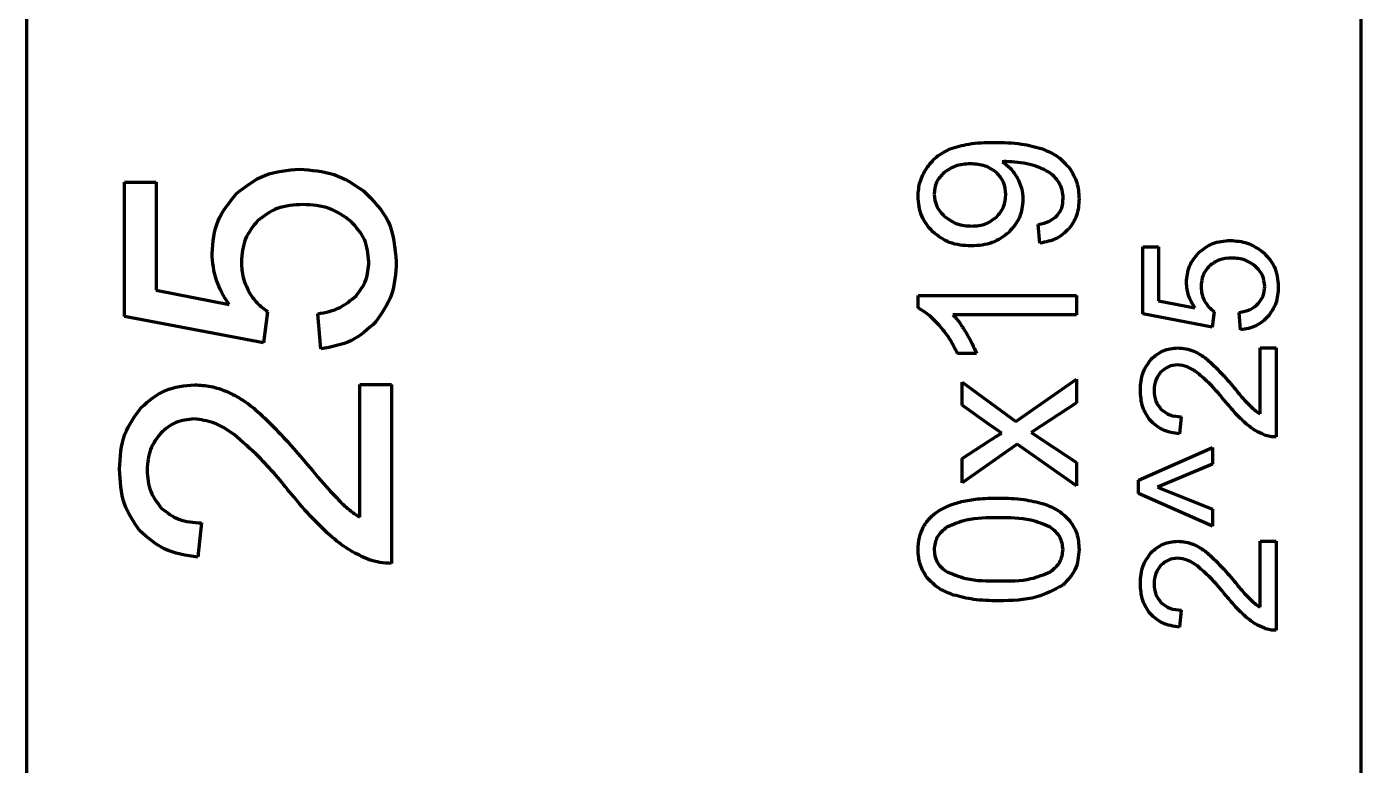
# Model space of a CAD drawing. Header units: millimetres. Extents: x 0 to 1189, y 0 to 841.
# Drawn here: x 372.85 to 402.85, y 548.32 to 564.94 of the extents above; entities that cross this region are included whole.
import ezdxf

# ---------------------------------------------------------------- set-up
doc = ezdxf.new("R2010")
doc.units = ezdxf.units.MM
doc.header["$LTSCALE"] = 0.75
doc.layers.add('Visible', color=7, linetype='Continuous', lineweight=70)

msp = doc.modelspace()

# ---------------------------------------------------------------- linework, layer by layer
at = {"layer": 'Visible', "extrusion": (-1e-16, -1, 0)}
for p, q in [((372.852, 123.899), (372.852, 673.232)), ((402.852, 123.899), (402.852, 673.232)), ((375.048, 558.416), (375.048, 561.445)), ((375.048, 561.445), (375.763, 561.445)), ((375.763, 561.445), (375.763, 559.014)), ((395.628, 560.071), (395.589, 560.489)), ((397.94, 558.477), (397.94, 559.987)), ((397.94, 559.987), (398.296, 559.987)), ((398.296, 559.987), (398.296, 558.775)), ((375.763, 559.014), (377.4, 558.686)), ((392.889, 558.611), (392.889, 558.891)), ((392.889, 558.891), (396.447, 558.891)), ((396.447, 558.891), (396.447, 558.456)), ((398.296, 558.775), (399.112, 558.611)), ((378.177, 557.826), (375.048, 558.416)), ((378.268, 558.528), (378.177, 557.826)), ((379.461, 557.693), (379.394, 558.479)), ((396.447, 558.456), (393.674, 558.456)), ((399.499, 558.183), (397.94, 558.477)), ((399.545, 558.533), (399.499, 558.183)), ((400.139, 558.116), (400.106, 558.508)), ((400.576, 556.228), (400.576, 557.717)), ((400.576, 557.717), (400.935, 557.717)), ((400.935, 557.717), (400.935, 555.71)), ((394.199, 557.586), (393.778, 557.586)), ((380.338, 553.904), (380.338, 556.891)), ((380.338, 556.891), (381.056, 556.891)), ((381.056, 556.891), (381.056, 552.865)), ((393.88, 556.423), (393.88, 556.943)), ((393.88, 556.943), (395.089, 556.056)), ((395.089, 556.056), (396.447, 557.011)), ((396.447, 557.011), (396.447, 556.476)), ((394.487, 555.99), (393.88, 556.423)), ((396.447, 556.476), (395.65, 555.949)), ((395.65, 555.949), (395.434, 555.809)), ((398.804, 556.163), (398.764, 555.78)), ((393.88, 555.222), (394.482, 555.616)), ((395.434, 555.809), (396.447, 555.135)), ((395.113, 555.546), (393.88, 554.678)), ((396.447, 554.608), (395.113, 555.546)), ((397.847, 554.734), (399.506, 555.47)), ((399.506, 555.47), (399.506, 555.095)), ((393.88, 554.678), (393.88, 555.222)), ((396.447, 555.135), (396.447, 554.608)), ((399.506, 555.095), (398.269, 554.583)), ((397.847, 554.434), (397.847, 554.734)), ((399.506, 553.703), (397.847, 554.434)), ((398.269, 554.583), (399.506, 554.086)), ((399.506, 554.086), (399.506, 553.703)), ((376.781, 553.775), (376.702, 553.006)), ((400.576, 551.878), (400.576, 553.367)), ((400.576, 553.367), (400.935, 553.367)), ((400.935, 553.367), (400.935, 551.36)), ((398.804, 551.814), (398.764, 551.431))]:
    msp.add_line(p, q, dxfattribs=at)
at = {"layer": 'Visible'}
for points, knots in [([(393.606, 562.188), (393.745, 562.231), (394.069, 562.331), (394.409, 562.334), (394.603, 562.336)], [0, 0, 0, 0, 0.0436053, 0.1012922, 0.1012922, 0.1012922, 0.1012922]), ([(394.603, 562.336), (394.808, 562.334), (395.175, 562.329), (395.528, 562.232), (395.685, 562.189)], [0, 0, 0, 0, 0.0611233, 0.1095744, 0.1095744, 0.1095744, 0.1095744]), ([(393.075, 561.752), (393.145, 561.843), (393.289, 562.028), (393.498, 562.134), (393.606, 562.188)], [0, 0, 0, 0, 0.03383398, 0.06940152, 0.06940152, 0.06940152, 0.06940152]), ([(394.866, 561.904), (394.854, 561.903), (394.825, 561.903), (394.796, 561.902), (394.779, 561.901)], [0, 0, 0, 0, 0.003626791, 0.008706789, 0.008706789, 0.008706789, 0.008706789]), ([(394.779, 561.901), (394.846, 561.853), (394.98, 561.755), (395.071, 561.616), (395.117, 561.545)], [0, 0, 0, 0, 0.02434927, 0.0494621, 0.0494621, 0.0494621, 0.0494621]), ([(395.398, 561.838), (395.311, 561.857), (395.135, 561.895), (394.956, 561.901), (394.866, 561.904)], [0, 0, 0, 0, 0.02680179, 0.05368579, 0.05368579, 0.05368579, 0.05368579]), ([(395.685, 562.189), (395.809, 562.136), (396.046, 562.036), (396.216, 561.842), (396.297, 561.75)], [0, 0, 0, 0, 0.03991162, 0.07623794, 0.07623794, 0.07623794, 0.07623794]), ([(377.57, 561.183), (377.772, 561.343), (378.188, 561.673), (378.718, 561.712), (378.991, 561.732)], [0, 0, 0, 0, 0.0753702, 0.1554966, 0.1554966, 0.1554966, 0.1554966]), ([(378.991, 561.732), (379.256, 561.713), (379.774, 561.677), (380.208, 561.39), (380.421, 561.25)], [0, 0, 0, 0, 0.0780111, 0.1531361, 0.1531361, 0.1531361, 0.1531361]), ([(392.889, 561.12), (392.896, 561.233), (392.912, 561.457), (393.021, 561.654), (393.075, 561.752)], [0, 0, 0, 0, 0.0334154, 0.06662124, 0.06662124, 0.06662124, 0.06662124]), ([(393.469, 561.653), (393.405, 561.584), (393.279, 561.448), (393.259, 561.264), (393.249, 561.173)], [0, 0, 0, 0, 0.02747506, 0.05406849, 0.05406849, 0.05406849, 0.05406849]), ([(394.064, 561.853), (393.948, 561.847), (393.73, 561.836), (393.552, 561.711), (393.469, 561.653)], [0, 0, 0, 0, 0.03397138, 0.06385241, 0.06385241, 0.06385241, 0.06385241]), ([(394.65, 561.658), (394.569, 561.715), (394.393, 561.837), (394.179, 561.847), (394.064, 561.853)], [0, 0, 0, 0, 0.02915013, 0.06289463, 0.06289463, 0.06289463, 0.06289463]), ([(394.861, 561.161), (394.853, 561.257), (394.837, 561.446), (394.712, 561.588), (394.65, 561.658)], [0, 0, 0, 0, 0.02803281, 0.05527872, 0.05527872, 0.05527872, 0.05527872]), ([(395.813, 561.676), (395.754, 561.708), (395.622, 561.779), (395.478, 561.817), (395.398, 561.838)], [0, 0, 0, 0, 0.02010969, 0.04464457, 0.04464457, 0.04464457, 0.04464457]), ([(396.058, 561.429), (396.025, 561.477), (395.958, 561.574), (395.861, 561.642), (395.813, 561.676)], [0, 0, 0, 0, 0.01743952, 0.03511366, 0.03511366, 0.03511366, 0.03511366]), ([(396.297, 561.75), (396.359, 561.647), (396.484, 561.437), (396.5, 561.192), (396.508, 561.067)], [0, 0, 0, 0, 0.03535347, 0.07238429, 0.07238429, 0.07238429, 0.07238429]), ([(395.117, 561.545), (395.154, 561.468), (395.23, 561.313), (395.241, 561.141), (395.246, 561.055)], [0, 0, 0, 0, 0.02546081, 0.05107979, 0.05107979, 0.05107979, 0.05107979]), ([(396.15, 561.077), (396.147, 561.141), (396.14, 561.264), (396.085, 561.375), (396.058, 561.429)], [0, 0, 0, 0, 0.01896599, 0.03670696, 0.03670696, 0.03670696, 0.03670696]), ([(377.018, 559.837), (377.04, 560.092), (377.085, 560.598), (377.409, 560.989), (377.57, 561.183)], [0, 0, 0, 0, 0.0748294, 0.1486421, 0.1486421, 0.1486421, 0.1486421]), ([(380.421, 561.25), (380.636, 561.033), (381.077, 560.591), (381.132, 559.968), (381.16, 559.65)], [0, 0, 0, 0, 0.0887531, 0.1813013, 0.1813013, 0.1813013, 0.1813013]), ([(393.218, 560.324), (393.122, 560.437), (392.927, 560.668), (392.902, 560.968), (392.889, 561.12)], [0, 0, 0, 0, 0.04347835, 0.08808979, 0.08808979, 0.08808979, 0.08808979]), ([(393.249, 561.173), (393.26, 561.079), (393.282, 560.884), (393.417, 560.742), (393.486, 560.668)], [0, 0, 0, 0, 0.02777548, 0.05714885, 0.05714885, 0.05714885, 0.05714885]), ([(394.65, 560.657), (394.712, 560.73), (394.836, 560.875), (394.853, 561.066), (394.861, 561.161)], [0, 0, 0, 0, 0.02778911, 0.05588127, 0.05588127, 0.05588127, 0.05588127]), ([(395.246, 561.055), (395.233, 560.914), (395.206, 560.632), (395.02, 560.418), (394.927, 560.31)], [0, 0, 0, 0, 0.04139042, 0.08284286, 0.08284286, 0.08284286, 0.08284286]), ([(396.017, 560.692), (396.056, 560.747), (396.137, 560.863), (396.146, 561.003), (396.15, 561.077)], [0, 0, 0, 0, 0.01979872, 0.04139072, 0.04139072, 0.04139072, 0.04139072]), ([(396.508, 561.067), (396.5, 560.937), (396.485, 560.689), (396.344, 560.485), (396.277, 560.388)], [0, 0, 0, 0, 0.03821209, 0.07298797, 0.07298797, 0.07298797, 0.07298797]), ([(379.058, 560.938), (378.86, 560.927), (378.487, 560.906), (378.188, 560.684), (378.048, 560.579)], [0, 0, 0, 0, 0.0579358, 0.1093071, 0.1093071, 0.1093071, 0.1093071]), ([(380.138, 560.564), (379.986, 560.673), (379.664, 560.904), (379.267, 560.926), (379.058, 560.938)], [0, 0, 0, 0, 0.0550472, 0.116426, 0.116426, 0.116426, 0.116426]), ([(378.048, 560.579), (377.94, 560.447), (377.717, 560.173), (377.692, 559.82), (377.678, 559.638)], [0, 0, 0, 0, 0.0499126, 0.1033311, 0.1033311, 0.1033311, 0.1033311]), ([(380.545, 559.65), (380.528, 559.824), (380.493, 560.173), (380.257, 560.433), (380.138, 560.564)], [0, 0, 0, 0, 0.0508883, 0.102454, 0.102454, 0.102454, 0.102454]), ([(393.486, 560.668), (393.573, 560.606), (393.757, 560.474), (393.982, 560.46), (394.1, 560.453)], [0, 0, 0, 0, 0.03162406, 0.06625223, 0.06625223, 0.06625223, 0.06625223]), ([(394.1, 560.453), (394.206, 560.46), (394.41, 560.474), (394.572, 560.598), (394.65, 560.657)], [0, 0, 0, 0, 0.03109448, 0.05984338, 0.05984338, 0.05984338, 0.05984338]), ([(395.589, 560.489), (395.678, 560.508), (395.837, 560.541), (395.962, 560.646), (396.017, 560.692)], [0, 0, 0, 0, 0.02659439, 0.04801645, 0.04801645, 0.04801645, 0.04801645]), ([(394.085, 560.006), (393.917, 560.016), (393.596, 560.037), (393.34, 560.231), (393.218, 560.324)], [0, 0, 0, 0, 0.04929736, 0.09427351, 0.09427351, 0.09427351, 0.09427351]), ([(394.927, 560.31), (394.808, 560.222), (394.559, 560.035), (394.248, 560.016), (394.085, 560.006)], [0, 0, 0, 0, 0.04347446, 0.09122713, 0.09122713, 0.09122713, 0.09122713]), ([(396.277, 560.388), (396.189, 560.308), (396.003, 560.141), (395.757, 560.095), (395.628, 560.071)], [0, 0, 0, 0, 0.0348733, 0.07348906, 0.07348906, 0.07348906, 0.07348906]), ([(399.197, 559.856), (399.297, 559.936), (399.505, 560.1), (399.769, 560.12), (399.905, 560.129)], [0, 0, 0, 0, 0.03756901, 0.07750879, 0.07750879, 0.07750879, 0.07750879]), ([(399.905, 560.129), (400.037, 560.12), (400.296, 560.102), (400.512, 559.959), (400.618, 559.889)], [0, 0, 0, 0, 0.03888533, 0.07633208, 0.07633208, 0.07633208, 0.07633208]), ([(377.4, 558.686), (377.288, 558.868), (377.072, 559.223), (377.035, 559.636), (377.018, 559.837)], [0, 0, 0, 0, 0.0630867, 0.1227538, 0.1227538, 0.1227538, 0.1227538]), ([(398.922, 559.185), (398.933, 559.312), (398.955, 559.564), (399.117, 559.759), (399.197, 559.856)], [0, 0, 0, 0, 0.03729943, 0.07409203, 0.07409203, 0.07409203, 0.07409203]), ([(400.618, 559.889), (400.725, 559.781), (400.945, 559.561), (400.972, 559.25), (400.986, 559.092)], [0, 0, 0, 0, 0.04423981, 0.09037131, 0.09037131, 0.09037131, 0.09037131]), ([(377.678, 559.638), (377.685, 559.521), (377.697, 559.293), (377.795, 559.087), (377.842, 558.985)], [0, 0, 0, 0, 0.03462642, 0.06784203, 0.06784203, 0.06784203, 0.06784203]), ([(380.256, 558.884), (380.341, 558.996), (380.511, 559.223), (380.534, 559.507), (380.545, 559.65)], [0, 0, 0, 0, 0.04120797, 0.08343144, 0.08343144, 0.08343144, 0.08343144]), ([(381.16, 559.65), (381.145, 559.39), (381.115, 558.894), (380.83, 558.487), (380.695, 558.294)], [0, 0, 0, 0, 0.0763563, 0.1459379, 0.1459379, 0.1459379, 0.1459379]), ([(399.435, 559.555), (399.381, 559.489), (399.27, 559.352), (399.257, 559.177), (399.251, 559.086)], [0, 0, 0, 0, 0.0248794, 0.05150633, 0.05150633, 0.05150633, 0.05150633]), ([(399.938, 559.734), (399.84, 559.728), (399.654, 559.718), (399.505, 559.607), (399.435, 559.555)], [0, 0, 0, 0, 0.02887864, 0.05448512, 0.05448512, 0.05448512, 0.05448512]), ([(400.477, 559.547), (400.401, 559.602), (400.24, 559.717), (400.043, 559.728), (399.938, 559.734)], [0, 0, 0, 0, 0.02743883, 0.05803364, 0.05803364, 0.05803364, 0.05803364]), ([(400.68, 559.092), (400.671, 559.178), (400.654, 559.352), (400.536, 559.482), (400.477, 559.547)], [0, 0, 0, 0, 0.02536575, 0.05106911, 0.05106911, 0.05106911, 0.05106911]), ([(377.842, 558.985), (377.9, 558.894), (378.014, 558.715), (378.185, 558.59), (378.268, 558.528)], [0, 0, 0, 0, 0.03209069, 0.06295947, 0.06295947, 0.06295947, 0.06295947]), ([(399.112, 558.611), (399.057, 558.702), (398.948, 558.879), (398.93, 559.085), (398.922, 559.185)], [0, 0, 0, 0, 0.03144614, 0.06118781, 0.06118781, 0.06118781, 0.06118781]), ([(399.251, 559.086), (399.254, 559.028), (399.26, 558.914), (399.309, 558.811), (399.333, 558.76)], [0, 0, 0, 0, 0.0172599, 0.03381656, 0.03381656, 0.03381656, 0.03381656]), ([(400.536, 558.71), (400.578, 558.766), (400.663, 558.879), (400.674, 559.02), (400.68, 559.092)], [0, 0, 0, 0, 0.02054053, 0.0415872, 0.0415872, 0.0415872, 0.0415872]), ([(400.986, 559.092), (400.979, 558.962), (400.964, 558.715), (400.822, 558.512), (400.754, 558.416)], [0, 0, 0, 0, 0.03806057, 0.07274416, 0.07274416, 0.07274416, 0.07274416]), ([(379.394, 558.479), (379.569, 558.512), (379.892, 558.575), (380.142, 558.786), (380.256, 558.884)], [0, 0, 0, 0, 0.05227186, 0.09668505, 0.09668505, 0.09668505, 0.09668505]), ([(393.363, 558.224), (393.286, 558.306), (393.146, 558.457), (392.969, 558.563), (392.889, 558.611)], [0, 0, 0, 0, 0.03350902, 0.06143575, 0.06143575, 0.06143575, 0.06143575]), ([(399.333, 558.76), (399.362, 558.715), (399.418, 558.626), (399.503, 558.563), (399.545, 558.533)], [0, 0, 0, 0, 0.01599589, 0.03138272, 0.03138272, 0.03138272, 0.03138272]), ([(400.106, 558.508), (400.193, 558.525), (400.354, 558.556), (400.479, 558.661), (400.536, 558.71)], [0, 0, 0, 0, 0.02605544, 0.04819357, 0.04819357, 0.04819357, 0.04819357]), ([(393.674, 558.456), (393.726, 558.397), (393.838, 558.268), (393.927, 558.123), (393.974, 558.044)], [0, 0, 0, 0, 0.02354784, 0.05104854, 0.05104854, 0.05104854, 0.05104854]), ([(400.754, 558.416), (400.669, 558.338), (400.494, 558.177), (400.26, 558.137), (400.139, 558.116)], [0, 0, 0, 0, 0.03393073, 0.06970834, 0.06970834, 0.06970834, 0.06970834]), ([(380.695, 558.294), (380.524, 558.137), (380.173, 557.815), (379.702, 557.735), (379.461, 557.693)], [0, 0, 0, 0, 0.0680713, 0.1398476, 0.1398476, 0.1398476, 0.1398476]), ([(393.778, 557.586), (393.719, 557.703), (393.604, 557.93), (393.442, 558.128), (393.363, 558.224)], [0, 0, 0, 0, 0.03911937, 0.07637456, 0.07637456, 0.07637456, 0.07637456]), ([(393.974, 558.044), (394.02, 557.964), (394.105, 557.816), (394.169, 557.659), (394.199, 557.586)], [0, 0, 0, 0, 0.02753006, 0.05107997, 0.05107997, 0.05107997, 0.05107997]), ([(398.128, 557.458), (398.214, 557.532), (398.387, 557.681), (398.615, 557.702), (398.729, 557.712)], [0, 0, 0, 0, 0.03318338, 0.06672384, 0.06672384, 0.06672384, 0.06672384]), ([(398.729, 557.712), (398.79, 557.709), (398.913, 557.703), (399.029, 557.66), (399.087, 557.638)], [0, 0, 0, 0, 0.01816614, 0.03678524, 0.03678524, 0.03678524, 0.03678524]), ([(397.886, 556.766), (397.893, 556.901), (397.907, 557.156), (398.058, 557.361), (398.128, 557.458)], [0, 0, 0, 0, 0.03960962, 0.07471135, 0.07471135, 0.07471135, 0.07471135]), ([(399.087, 557.638), (399.149, 557.607), (399.283, 557.54), (399.397, 557.443), (399.458, 557.39)], [0, 0, 0, 0, 0.02061183, 0.04471862, 0.04471862, 0.04471862, 0.04471862]), ([(398.347, 557.171), (398.302, 557.112), (398.21, 556.991), (398.2, 556.837), (398.195, 556.758)], [0, 0, 0, 0, 0.02152815, 0.04490674, 0.04490674, 0.04490674, 0.04490674]), ([(398.721, 557.329), (398.65, 557.323), (398.508, 557.31), (398.401, 557.217), (398.347, 557.171)], [0, 0, 0, 0, 0.0208066, 0.04151272, 0.04151272, 0.04151272, 0.04151272]), ([(399.169, 557.155), (399.095, 557.206), (398.958, 557.299), (398.795, 557.32), (398.721, 557.329)], [0, 0, 0, 0, 0.02650134, 0.04870383, 0.04870383, 0.04870383, 0.04870383]), ([(399.812, 556.486), (399.695, 556.629), (399.498, 556.869), (399.264, 557.073), (399.169, 557.155)], [0, 0, 0, 0, 0.05516413, 0.09293455, 0.09293455, 0.09293455, 0.09293455]), ([(399.458, 557.39), (399.536, 557.315), (399.724, 557.132), (399.893, 556.933), (399.992, 556.816)], [0, 0, 0, 0, 0.03260303, 0.07851533, 0.07851533, 0.07851533, 0.07851533]), ([(375.426, 556.372), (375.599, 556.521), (375.945, 556.821), (376.402, 556.862), (376.631, 556.883)], [0, 0, 0, 0, 0.0665719, 0.1338601, 0.1338601, 0.1338601, 0.1338601]), ([(376.631, 556.883), (376.753, 556.876), (377.001, 556.863), (377.233, 556.777), (377.35, 556.733)], [0, 0, 0, 0, 0.03644456, 0.07379793, 0.07379793, 0.07379793, 0.07379793]), ([(399.992, 556.816), (400.07, 556.723), (400.193, 556.575), (400.325, 556.436), (400.374, 556.385)], [0, 0, 0, 0, 0.03629636, 0.05759702, 0.05759702, 0.05759702, 0.05759702]), ([(377.35, 556.733), (377.474, 556.671), (377.742, 556.537), (377.971, 556.342), (378.094, 556.237)], [0, 0, 0, 0, 0.04135107, 0.08971365, 0.08971365, 0.08971365, 0.08971365]), ([(398.111, 556.076), (398.045, 556.173), (397.905, 556.381), (397.893, 556.632), (397.886, 556.766)], [0, 0, 0, 0, 0.03448188, 0.07377024, 0.07377024, 0.07377024, 0.07377024]), ([(398.195, 556.758), (398.2, 556.674), (398.21, 556.513), (398.309, 556.387), (398.356, 556.327)], [0, 0, 0, 0, 0.02456598, 0.04697131, 0.04697131, 0.04697131, 0.04697131]), ([(374.94, 554.984), (374.955, 555.255), (374.983, 555.767), (375.285, 556.178), (375.426, 556.372)], [0, 0, 0, 0, 0.079464, 0.1498845, 0.1498845, 0.1498845, 0.1498845]), ([(378.094, 556.237), (378.25, 556.085), (378.627, 555.719), (378.967, 555.318), (379.166, 555.084)], [0, 0, 0, 0, 0.0654076, 0.157516, 0.157516, 0.157516, 0.157516]), ([(398.356, 556.327), (398.418, 556.28), (398.549, 556.179), (398.715, 556.169), (398.804, 556.163)], [0, 0, 0, 0, 0.0227825, 0.04859979, 0.04859979, 0.04859979, 0.04859979]), ([(400.272, 555.999), (400.199, 556.066), (400.035, 556.218), (399.892, 556.391), (399.812, 556.486)], [0, 0, 0, 0, 0.02975268, 0.06709219, 0.06709219, 0.06709219, 0.06709219]), ([(400.374, 556.385), (400.407, 556.355), (400.471, 556.297), (400.542, 556.25), (400.576, 556.228)], [0, 0, 0, 0, 0.01330724, 0.0256381, 0.0256381, 0.0256381, 0.0256381]), ([(376.615, 556.114), (376.472, 556.101), (376.189, 556.075), (375.972, 555.889), (375.865, 555.796)], [0, 0, 0, 0, 0.04174184, 0.08328208, 0.08328208, 0.08328208, 0.08328208]), ([(377.514, 555.765), (377.365, 555.867), (377.092, 556.053), (376.764, 556.095), (376.615, 556.114)], [0, 0, 0, 0, 0.05316649, 0.09770871, 0.09770871, 0.09770871, 0.09770871]), ([(394.77, 555.795), (394.719, 555.828), (394.624, 555.892), (394.531, 555.959), (394.487, 555.99)], [0, 0, 0, 0, 0.01818785, 0.03440349, 0.03440349, 0.03440349, 0.03440349]), ([(398.764, 555.78), (398.633, 555.799), (398.385, 555.835), (398.198, 555.999), (398.111, 556.076)], [0, 0, 0, 0, 0.03891673, 0.07312249, 0.07312249, 0.07312249, 0.07312249]), ([(400.676, 555.753), (400.606, 555.784), (400.461, 555.848), (400.337, 555.947), (400.272, 555.999)], [0, 0, 0, 0, 0.02265838, 0.04743641, 0.04743641, 0.04743641, 0.04743641]), ([(375.865, 555.796), (375.776, 555.679), (375.59, 555.435), (375.57, 555.127), (375.559, 554.968)], [0, 0, 0, 0, 0.04318937, 0.09009102, 0.09009102, 0.09009102, 0.09009102]), ([(378.804, 554.423), (378.57, 554.709), (378.175, 555.191), (377.705, 555.599), (377.514, 555.765)], [0, 0, 0, 0, 0.1106693, 0.1864437, 0.1864437, 0.1864437, 0.1864437]), ([(394.482, 555.616), (394.534, 555.649), (394.629, 555.711), (394.726, 555.769), (394.77, 555.795)], [0, 0, 0, 0, 0.01869445, 0.03387931, 0.03387931, 0.03387931, 0.03387931]), ([(400.935, 555.71), (400.89, 555.711), (400.802, 555.712), (400.718, 555.74), (400.676, 555.753)], [0, 0, 0, 0, 0.01323248, 0.0263837, 0.0263837, 0.0263837, 0.0263837]), ([(379.166, 555.084), (379.321, 554.897), (379.568, 554.602), (379.834, 554.323), (379.932, 554.22)], [0, 0, 0, 0, 0.0728171, 0.1155501, 0.1155501, 0.1155501, 0.1155501]), ([(375.391, 553.601), (375.26, 553.795), (374.979, 554.212), (374.954, 554.716), (374.94, 554.984)], [0, 0, 0, 0, 0.0691769, 0.1479965, 0.1479965, 0.1479965, 0.1479965]), ([(375.559, 554.968), (375.57, 554.799), (375.591, 554.478), (375.789, 554.224), (375.883, 554.103)], [0, 0, 0, 0, 0.04928381, 0.09423301, 0.09423301, 0.09423301, 0.09423301]), ([(379.727, 553.445), (379.581, 553.58), (379.251, 553.885), (378.964, 554.231), (378.804, 554.423)], [0, 0, 0, 0, 0.0596893, 0.1345991, 0.1345991, 0.1345991, 0.1345991]), ([(375.883, 554.103), (376.007, 554.009), (376.271, 553.807), (376.604, 553.786), (376.781, 553.775)], [0, 0, 0, 0, 0.04570583, 0.09750005, 0.09750005, 0.09750005, 0.09750005]), ([(379.932, 554.22), (379.998, 554.16), (380.125, 554.044), (380.269, 553.949), (380.338, 553.904)], [0, 0, 0, 0, 0.0266968, 0.0514347, 0.0514347, 0.0514347, 0.0514347]), ([(393.335, 554.035), (393.413, 554.079), (393.58, 554.174), (393.764, 554.227), (393.862, 554.255)], [0, 0, 0, 0, 0.02705958, 0.05729507, 0.05729507, 0.05729507, 0.05729507]), ([(393.862, 554.255), (393.983, 554.278), (394.26, 554.331), (394.541, 554.333), (394.7, 554.334)], [0, 0, 0, 0, 0.03696178, 0.08429648, 0.08429648, 0.08429648, 0.08429648]), ([(394.7, 554.334), (394.888, 554.332), (395.229, 554.327), (395.559, 554.243), (395.706, 554.206)], [0, 0, 0, 0, 0.0564493, 0.10181, 0.10181, 0.10181, 0.10181]), ([(395.706, 554.206), (395.825, 554.161), (396.049, 554.074), (396.219, 553.904), (396.299, 553.823)], [0, 0, 0, 0, 0.03753988, 0.07125828, 0.07125828, 0.07125828, 0.07125828]), ([(393.004, 553.679), (393.047, 553.748), (393.134, 553.888), (393.267, 553.985), (393.335, 554.035)], [0, 0, 0, 0, 0.02413349, 0.04898112, 0.04898112, 0.04898112, 0.04898112]), ([(394.7, 553.887), (394.453, 553.89), (394.05, 553.894), (393.68, 553.742), (393.537, 553.683)], [0, 0, 0, 0, 0.0730065, 0.1190832, 0.1190832, 0.1190832, 0.1190832]), ([(395.86, 553.683), (395.716, 553.742), (395.347, 553.893), (394.945, 553.889), (394.7, 553.887)], [0, 0, 0, 0, 0.0461337, 0.1188387, 0.1188387, 0.1188387, 0.1188387]), ([(396.299, 553.823), (396.36, 553.73), (396.487, 553.534), (396.501, 553.301), (396.508, 553.179)], [0, 0, 0, 0, 0.03284543, 0.06879529, 0.06879529, 0.06879529, 0.06879529]), ([(376.702, 553.006), (376.438, 553.045), (375.942, 553.117), (375.567, 553.446), (375.391, 553.601)], [0, 0, 0, 0, 0.078074, 0.146697, 0.146697, 0.146697, 0.146697]), ([(392.889, 553.179), (392.893, 553.269), (392.9, 553.443), (392.97, 553.603), (393.004, 553.679)], [0, 0, 0, 0, 0.02692746, 0.05173875, 0.05173875, 0.05173875, 0.05173875]), ([(393.537, 553.683), (393.453, 553.613), (393.292, 553.479), (393.263, 553.273), (393.249, 553.174)], [0, 0, 0, 0, 0.03148979, 0.06035273, 0.06035273, 0.06035273, 0.06035273]), ([(396.15, 553.179), (396.136, 553.276), (396.106, 553.481), (395.944, 553.613), (395.86, 553.683)], [0, 0, 0, 0, 0.0285272, 0.0600539, 0.0600539, 0.0600539, 0.0600539]), ([(380.537, 552.952), (380.398, 553.014), (380.106, 553.142), (379.857, 553.341), (379.727, 553.445)], [0, 0, 0, 0, 0.04545685, 0.09516608, 0.09516608, 0.09516608, 0.09516608]), ([(398.128, 553.108), (398.214, 553.183), (398.387, 553.332), (398.615, 553.353), (398.729, 553.363)], [0, 0, 0, 0, 0.03318337, 0.06672383, 0.06672383, 0.06672383, 0.06672383]), ([(398.729, 553.363), (398.79, 553.36), (398.913, 553.353), (399.029, 553.31), (399.087, 553.289)], [0, 0, 0, 0, 0.01816613, 0.03678526, 0.03678526, 0.03678526, 0.03678526]), ([(399.087, 553.289), (399.149, 553.258), (399.283, 553.191), (399.397, 553.094), (399.458, 553.041)], [0, 0, 0, 0, 0.02061182, 0.04471861, 0.04471861, 0.04471861, 0.04471861]), ([(381.056, 552.865), (380.967, 552.867), (380.79, 552.87), (380.621, 552.925), (380.537, 552.952)], [0, 0, 0, 0, 0.02654674, 0.05293048, 0.05293048, 0.05293048, 0.05293048]), ([(393.097, 552.537), (393.036, 552.63), (392.909, 552.825), (392.896, 553.057), (392.889, 553.179)], [0, 0, 0, 0, 0.0327491, 0.06851517, 0.06851517, 0.06851517, 0.06851517]), ([(393.249, 553.174), (393.26, 553.079), (393.282, 552.886), (393.429, 552.759), (393.503, 552.695)], [0, 0, 0, 0, 0.02769224, 0.05597181, 0.05597181, 0.05597181, 0.05597181]), ([(395.861, 552.675), (395.945, 552.744), (396.106, 552.876), (396.136, 553.081), (396.15, 553.179)], [0, 0, 0, 0, 0.0314642, 0.05998375, 0.05998375, 0.05998375, 0.05998375]), ([(396.508, 553.179), (396.494, 553.018), (396.467, 552.706), (396.248, 552.482), (396.14, 552.374)], [0, 0, 0, 0, 0.04666467, 0.09101806, 0.09101806, 0.09101806, 0.09101806]), ([(397.886, 552.417), (397.893, 552.552), (397.907, 552.807), (398.058, 553.012), (398.128, 553.108)], [0, 0, 0, 0, 0.03960956, 0.07471133, 0.07471133, 0.07471133, 0.07471133]), ([(398.721, 552.98), (398.65, 552.974), (398.508, 552.96), (398.401, 552.868), (398.347, 552.822)], [0, 0, 0, 0, 0.0208066, 0.04151273, 0.04151273, 0.04151273, 0.04151273]), ([(399.169, 552.806), (399.095, 552.857), (398.958, 552.95), (398.795, 552.971), (398.721, 552.98)], [0, 0, 0, 0, 0.02650133, 0.04870381, 0.04870381, 0.04870381, 0.04870381]), ([(399.458, 553.041), (399.536, 552.965), (399.724, 552.783), (399.893, 552.583), (399.992, 552.466)], [0, 0, 0, 0, 0.03260303, 0.0785153, 0.0785153, 0.0785153, 0.0785153]), ([(393.503, 552.695), (393.655, 552.63), (394.035, 552.468), (394.45, 552.469), (394.7, 552.47)], [0, 0, 0, 0, 0.0491004, 0.1228677, 0.1228677, 0.1228677, 0.1228677]), ([(394.7, 552.47), (394.946, 552.468), (395.348, 552.464), (395.718, 552.616), (395.861, 552.675)], [0, 0, 0, 0, 0.0728558, 0.1189609, 0.1189609, 0.1189609, 0.1189609]), ([(398.347, 552.822), (398.302, 552.763), (398.21, 552.641), (398.2, 552.488), (398.195, 552.408)], [0, 0, 0, 0, 0.02152814, 0.0449067, 0.0449067, 0.0449067, 0.0449067]), ([(399.812, 552.137), (399.695, 552.28), (399.498, 552.52), (399.264, 552.723), (399.169, 552.806)], [0, 0, 0, 0, 0.05516414, 0.09293459, 0.09293459, 0.09293459, 0.09293459]), ([(393.688, 552.153), (393.57, 552.198), (393.345, 552.285), (393.176, 552.456), (393.097, 552.537)], [0, 0, 0, 0, 0.03755126, 0.07122185, 0.07122185, 0.07122185, 0.07122185]), ([(396.14, 552.374), (395.95, 552.272), (395.503, 552.033), (394.993, 552.027), (394.7, 552.023)], [0, 0, 0, 0, 0.063809, 0.1501974, 0.1501974, 0.1501974, 0.1501974]), ([(398.111, 551.727), (398.045, 551.824), (397.905, 552.032), (397.893, 552.283), (397.886, 552.417)], [0, 0, 0, 0, 0.03448187, 0.07377026, 0.07377026, 0.07377026, 0.07377026]), ([(398.195, 552.408), (398.2, 552.325), (398.21, 552.164), (398.309, 552.038), (398.356, 551.978)], [0, 0, 0, 0, 0.02456597, 0.04697132, 0.04697132, 0.04697132, 0.04697132]), ([(399.992, 552.466), (400.07, 552.373), (400.193, 552.226), (400.325, 552.087), (400.374, 552.036)], [0, 0, 0, 0, 0.03629637, 0.05759704, 0.05759704, 0.05759704, 0.05759704]), ([(394.7, 552.023), (394.509, 552.026), (394.167, 552.03), (393.835, 552.115), (393.688, 552.153)], [0, 0, 0, 0, 0.0568131, 0.1023112, 0.1023112, 0.1023112, 0.1023112]), ([(400.272, 551.649), (400.199, 551.717), (400.035, 551.869), (399.892, 552.041), (399.812, 552.137)], [0, 0, 0, 0, 0.02975267, 0.06709219, 0.06709219, 0.06709219, 0.06709219]), ([(400.374, 552.036), (400.407, 552.006), (400.471, 551.948), (400.542, 551.901), (400.576, 551.878)], [0, 0, 0, 0, 0.01330724, 0.02563809, 0.02563809, 0.02563809, 0.02563809]), ([(398.764, 551.431), (398.633, 551.45), (398.385, 551.486), (398.198, 551.65), (398.111, 551.727)], [0, 0, 0, 0, 0.03891673, 0.0731225, 0.0731225, 0.0731225, 0.0731225]), ([(398.356, 551.978), (398.418, 551.93), (398.549, 551.83), (398.715, 551.82), (398.804, 551.814)], [0, 0, 0, 0, 0.0227825, 0.0485998, 0.0485998, 0.0485998, 0.0485998]), ([(400.676, 551.404), (400.606, 551.435), (400.461, 551.498), (400.337, 551.598), (400.272, 551.649)], [0, 0, 0, 0, 0.02265837, 0.04743641, 0.04743641, 0.04743641, 0.04743641]), ([(400.935, 551.36), (400.89, 551.361), (400.802, 551.363), (400.718, 551.39), (400.676, 551.404)], [0, 0, 0, 0, 0.01323248, 0.02638369, 0.02638369, 0.02638369, 0.02638369])]:
    msp.add_open_spline(points, degree=3, knots=knots, dxfattribs=at)

doc.saveas('drawing.dxf')
